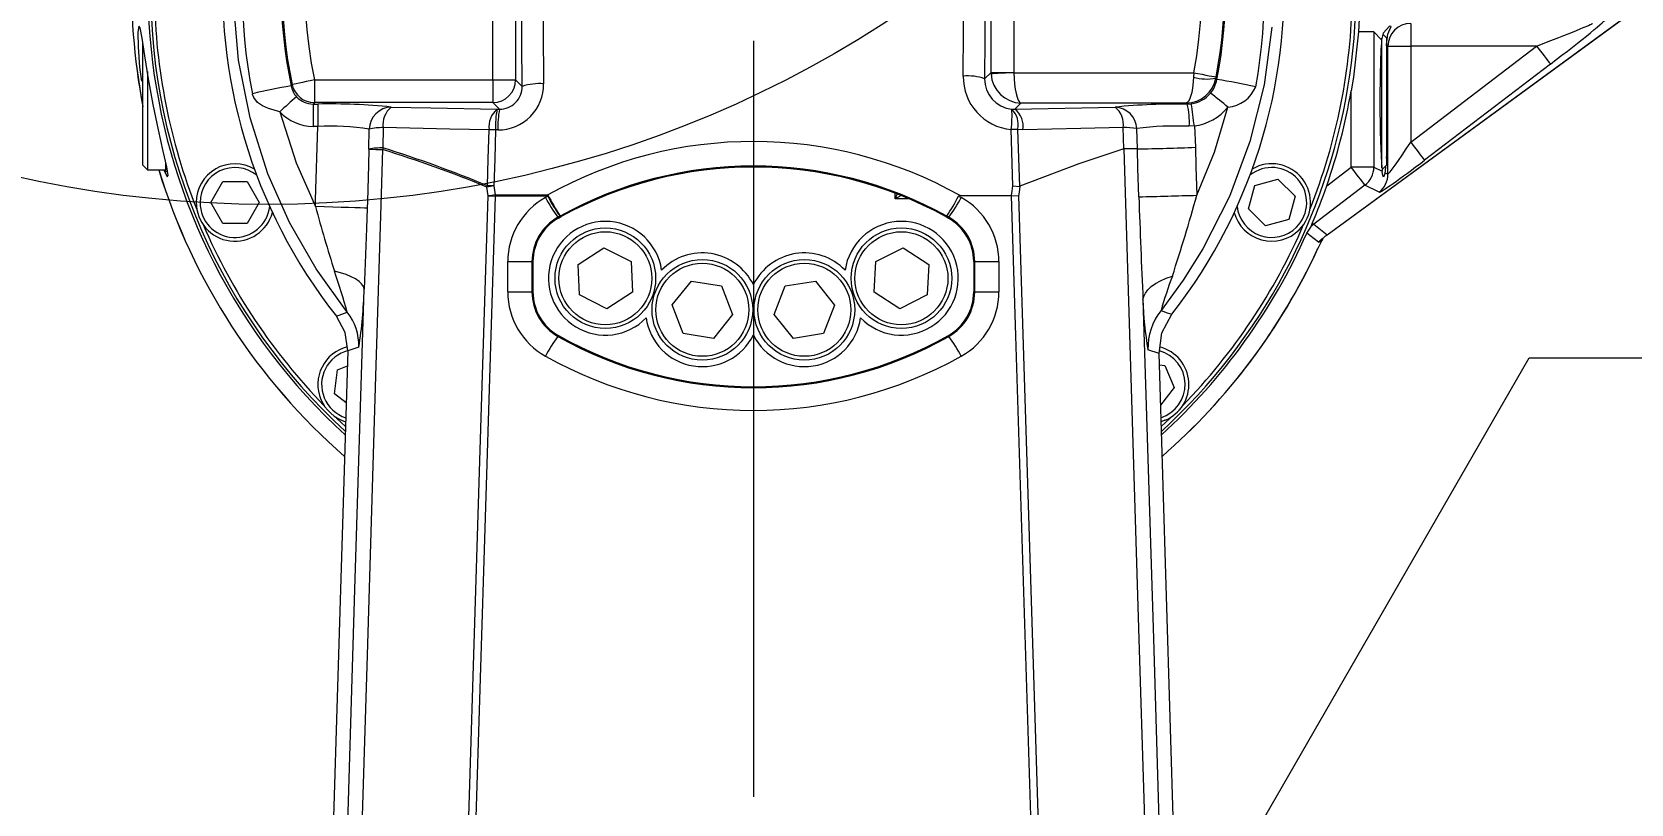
# Model space of a CAD drawing. Header units: millimetres. Extents: x 26 to 585, y 36 to 406.
# Drawn here: x 105.59 to 126.68, y 351.98 to 362.16 of the extents above; entities that cross this region are included whole.
import ezdxf

# ---------------------------------------------------------------- set-up
doc = ezdxf.new("R2010")
doc.units = ezdxf.units.MM
doc.styles.add('SLDTEXTSTYLE0', font='TXT', dxfattribs={"width": 0.605})
doc.dimstyles.new('SLDDIMSTYLE0', dxfattribs={"dimtxt": 3.5, "dimasz": 3.5, "dimexe": 0, "dimexo": 0.0625, "dimgap": 0.875, "dimtad": 1, "dimtoh": 1, "dimlfac": 10, "dimrnd": 1e-09, "dimzin": 12, "dimdsep": 46, "dimtxsty": 'SLDTEXTSTYLE0', "dimsah": 1, "dimcen": 0.09, "dimadec": 0, "dimazin": 0, "dimtfac": 1, "dimtdec": 3, "dimtofl": 0, "dimtmove": 0, "dimatfit": 3, "dimfxl": 1, "dimfrac": 2, "dimtolj": 1, "dimtzin": 12, "dimarcsym": 0})
doc.dimstyles.new('SLDDIMSTYLE4', dxfattribs={"dimtxt": 3.5, "dimasz": 3.5, "dimexe": 0, "dimexo": 0.0625, "dimgap": 0.875, "dimtad": 0, "dimtih": 1, "dimtoh": 1, "dimlfac": 10, "dimrnd": 1e-09, "dimzin": 12, "dimdsep": 46, "dimtxsty": 'SLDTEXTSTYLE0', "dimblk1": 'NONE', "dimsah": 1, "dimcen": 0, "dimadec": 0, "dimazin": 0, "dimtfac": 1, "dimtdec": 3, "dimtmove": 0, "dimatfit": 3, "dimldrblk": 'NONE', "dimfxl": 1, "dimfrac": 2, "dimtolj": 1, "dimtzin": 12, "dimarcsym": 0})

# ---------------------------------------------------------------- blocks, each defined once
blk = doc.blocks.new('*D6')
at = {"color": 7, "linetype": 'Continuous', "lineweight": 0, "transparency": 16777216}
for p, q in [((129.597, 392.296), (46.208, 392.296)), ((47.708, 392.296), (47.708, 258.446)), ((109.367, 258.446), (46.208, 258.446))]:
    blk.add_line(p, q, dxfattribs=at)
for points in [[(47.708, 392.296), (47.17, 388.796), (48.247, 388.796)], [(47.708, 258.446), (48.247, 261.946), (47.17, 261.946)]]:
    blk.add_solid(points, dxfattribs=at)
at = {"color": 7, "linetype": 'Continuous', "lineweight": 0, "transparency": 16777216, "insert": (43.196, 318.019), "char_height": 3.5, "attachment_point": 1, "rotation": 90, "style": 'SLDTEXTSTYLE0'}
blk.add_mtext('1338.5', dxfattribs=at)
blk = doc.blocks.new('*D15')
at = {"color": 7, "linetype": 'Continuous', "lineweight": 0, "transparency": 16777216}
for p, q in [((118.508, 346.006), (125.34, 357.865)), ((125.34, 357.865), (131.34, 357.865)), ((118.208, 345.486), (118.508, 346.006))]:
    blk.add_line(p, q, dxfattribs=at)
blk.add_solid([(118.508, 346.006), (120.722, 348.77), (119.789, 349.308)], dxfattribs=at)
at = {"color": 7, "linetype": 'Continuous', "lineweight": 0, "transparency": 16777216, "char_height": 3.5, "attachment_point": 1, "style": 'SLDTEXTSTYLE0'}
for s, insert in [(' Thru', (143.869, 359.694)), ('8-M', (132.928, 359.694)), ('6', (141.201, 359.694))]:
    blk.add_mtext(s, dxfattribs=dict(at, insert=insert))
blk = doc.blocks.new('_NONE')
blk = doc.blocks.new('SW_CENTERMARKSYMBOL_1')
at = {"color": 0, "linetype": 'Continuous', "lineweight": 0}
blk.add_line((0, -0.7), (0, -10.671), dxfattribs=at)

msp = doc.modelspace()

# ---------------------------------------------------------------- linework, layer by layer
at = {"color": 7, "linetype": 'Continuous', "lineweight": 15}
for p, q in [((122.674141, 359.485779), (129.714234, 364.634977)), ((122.67571, 359.487126), (129.715801, 364.636324)), ((111.67353, 361.530957), (111.67353, 362.74626)), ((111.97312, 362.74626), (111.97312, 361.530957)), ((112.058626, 361.445449), (112.048891, 362.74626)), ((118.16755, 362.74626), (118.158434, 361.54593)), ((118.243321, 361.630819), (118.243321, 362.74626)), ((118.542909, 362.74626), (118.542909, 361.630819)), ((123.104827, 362.51329), (123.086945, 362.16322)), ((123.291675, 362.16322), (123.086945, 362.16322)), ((123.291675, 362.16322), (123.291675, 360.381017)), ((123.393182, 362.061713), (123.291675, 362.16322)), ((123.45822, 362.08627), (123.411738, 362.13275)), ((123.45822, 362.08627), (123.45822, 360.406266)), ((123.77728, 362.27679), (123.77728, 361.977206)), ((107.05822, 360.406266), (107.05822, 362.030075)), ((123.39822, 360.370479), (123.39822, 362.082694)), ((123.477691, 360.289011), (123.477691, 361.977206)), ((123.477691, 361.977206), (123.77728, 361.977206)), ((123.77728, 361.977206), (123.77728, 360.709033)), ((125.438122, 361.977206), (123.77728, 361.977206)), ((123.77728, 360.709033), (125.438122, 361.977206)), ((125.619937, 361.739097), (123.959095, 360.470925)), ((107.11822, 361.643491), (107.11822, 360.346267)), ((109.012629, 361.452196), (109.025902, 361.469398)), ((109.319099, 361.530957), (109.319099, 361.231361)), ((109.319099, 361.530957), (111.67353, 361.530957)), ((111.67353, 361.530957), (111.67353, 361.231361)), ((111.67353, 361.530957), (111.97312, 361.530957)), ((111.97312, 361.530957), (112.058626, 361.445449)), ((118.158434, 361.54593), (118.243321, 361.630819)), ((118.243321, 361.630819), (118.542909, 361.630819)), ((118.543033, 361.625848), (120.916454, 361.625848)), ((120.916454, 361.625848), (120.913742, 361.568878)), ((121.210619, 361.569104), (121.207769, 361.554144)), ((121.207769, 361.554144), (121.221066, 361.536846)), ((122.992086, 360.381017), (122.992086, 361.388085)), ((109.303878, 361.212597), (109.363213, 361.212597)), ((109.303878, 361.212597), (109.303878, 360.917876)), ((111.67353, 361.231361), (109.319099, 361.231361)), ((109.363213, 361.212597), (109.363213, 360.917876)), ((111.760343, 361.144553), (111.67353, 361.231361)), ((111.729378, 361.14466), (111.760343, 361.144553)), ((118.516509, 361.146555), (118.557488, 361.146078)), ((118.637806, 361.226402), (118.557488, 361.146078)), ((118.557488, 361.146078), (119.879126, 361.172686)), ((120.819778, 361.226402), (118.637806, 361.226402)), ((120.831297, 361.212383), (120.88418, 361.216042)), ((109.363213, 360.917876), (109.303878, 360.917876)), ((110.037922, 360.618041), (110.041616, 360.882101)), ((110.226059, 360.901521), (110.223759, 360.634492)), ((111.740165, 360.87198), (111.709015, 360.872088)), ((118.529708, 360.133276), (118.507322, 360.875569)), ((118.593573, 360.876463), (118.616303, 360.126994)), ((118.664103, 360.874436), (118.593573, 360.876463)), ((119.993002, 360.622309), (119.985729, 360.901425)), ((120.172779, 360.620806), (120.164136, 360.888896)), ((120.923852, 360.924087), (120.856565, 360.918949)), ((120.923852, 360.924087), (120.937715, 360.642073)), ((120.172814, 360.620806), (120.172779, 360.620806)), ((120.172814, 360.620795), (120.172814, 360.620806)), ((107.05822, 360.406266), (107.11822, 360.346267)), ((107.35822, 360.321269), (107.35822, 360.431693)), ((123.400434, 360.348485), (123.45822, 360.406266)), ((107.11822, 360.346267), (107.35822, 360.346267)), ((107.35822, 360.321269), (107.382888, 360.321269)), ((107.953969, 359.914408), (108.11274, 360.189412)), ((108.11274, 360.189412), (108.430283, 360.189412)), ((108.430283, 360.189412), (108.589054, 359.914408)), ((121.720392, 360.138939), (122.027115, 360.221134)), ((122.027115, 360.221134), (122.251652, 359.996591)), ((122.670108, 360.13516), (122.992086, 360.381017)), ((123.291675, 360.381017), (122.992086, 360.381017)), ((123.291675, 360.381017), (123.403017, 360.325942)), ((123.441491, 360.306917), (123.477691, 360.289011)), ((111.703379, 359.99764), (111.360618, 348.967073)), ((111.610676, 360.000549), (111.594098, 360.118029)), ((111.610676, 360.000549), (111.703379, 359.99764)), ((111.68673, 360.13324), (111.70341, 360.014329)), ((112.397287, 359.99764), (111.703379, 359.99764)), ((111.70341, 360.014329), (112.397313, 360.014329)), ((112.366966, 359.98076), (112.397287, 359.99764)), ((117.815613, 359.999595), (117.849475, 359.98076)), ((117.834073, 360.005961), (118.511915, 360.005961)), ((118.512798, 360.005937), (118.511915, 360.005961)), ((121.638207, 359.832225), (121.720392, 360.138939)), ((122.251652, 359.996591), (122.169466, 359.689865)), ((123.173901, 360.142908), (122.498647, 359.627304)), ((123.359917, 360.050903), (123.173901, 360.142908)), ((108.11274, 359.639404), (107.953969, 359.914408)), ((108.589054, 359.914408), (108.430283, 359.639404)), ((121.862743, 359.607682), (121.638207, 359.832225)), ((108.430283, 359.639404), (108.11274, 359.639404)), ((112.558467, 359.735439), (112.529952, 359.719465)), ((112.536361, 359.708033), (112.529952, 359.719465)), ((112.536361, 359.708033), (112.572468, 359.728215)), ((117.643973, 359.728215), (117.68008, 359.708033)), ((117.686489, 359.719465), (117.657972, 359.735439)), ((117.68008, 359.708033), (117.686489, 359.719465)), ((122.169466, 359.689865), (121.862743, 359.607682)), ((122.407253, 359.510086), (122.459268, 359.589992)), ((122.459268, 359.589992), (122.460253, 359.592281)), ((122.616235, 359.432075), (122.60282, 359.415875)), ((111.869625, 358.734093), (111.869625, 359.1341)), ((111.869625, 359.1341), (112.188646, 359.1341)), ((112.188646, 359.1341), (112.188646, 358.734093)), ((112.20173, 359.1341), (112.188646, 359.1341)), ((112.20173, 358.734093), (112.20173, 359.1341)), ((112.20173, 359.1341), (112.202142, 359.1341)), ((112.202142, 358.734093), (112.202142, 359.1341)), ((112.796012, 359.098504), (113.135014, 359.318528)), ((113.135014, 359.318528), (113.495062, 359.134958)), ((113.495062, 359.134958), (113.51611, 358.731363)), ((116.700236, 358.731554), (116.721491, 359.135137)), ((116.721491, 359.135137), (117.081634, 359.318517)), ((117.081634, 359.318517), (117.420522, 359.098325)), ((118.014298, 359.1341), (118.014298, 358.734093)), ((118.014299, 359.1341), (118.014709, 359.1341)), ((118.014709, 359.1341), (118.027795, 359.1341)), ((118.014709, 359.1341), (118.014709, 358.734093)), ((118.027795, 359.1341), (118.346816, 359.1341)), ((118.027795, 358.734093), (118.027795, 359.1341)), ((118.346816, 359.1341), (118.346816, 358.734093)), ((112.817059, 358.694909), (112.796012, 359.098504)), ((117.420522, 359.098325), (117.399267, 358.694736)), ((111.869625, 358.734093), (112.188646, 358.734093)), ((112.20173, 358.734093), (112.188646, 358.734093)), ((112.20173, 358.734093), (112.202142, 358.734093)), ((113.51611, 358.731363), (113.177108, 358.511339)), ((114.036399, 358.562527), (114.290817, 358.876548)), ((114.290817, 358.876548), (114.689969, 358.813224)), ((114.689969, 358.813224), (114.834704, 358.435879)), ((115.381702, 358.436088), (115.526632, 358.813355)), ((115.526632, 358.813355), (115.925818, 358.876465)), ((115.925818, 358.876465), (116.180074, 358.562324)), ((117.039124, 358.51135), (116.700236, 358.731554)), ((118.014299, 358.734093), (118.014709, 358.734093)), ((118.014709, 358.734093), (118.027795, 358.734093)), ((118.027795, 358.734093), (118.346816, 358.734093)), ((113.177108, 358.511339), (112.817059, 358.694909)), ((114.181134, 358.185188), (114.036399, 358.562527)), ((116.180074, 358.562324), (116.035143, 358.185057)), ((117.399267, 358.694736), (117.039124, 358.51135)), ((114.834704, 358.435879), (114.580288, 358.121864)), ((115.635958, 358.121941), (115.381702, 358.436088)), ((112.536361, 358.16016), (112.529952, 358.148734)), ((114.580288, 358.121864), (114.181134, 358.185188)), ((116.035143, 358.185057), (115.635958, 358.121941)), ((117.68008, 358.16016), (117.686489, 358.148734)), ((109.759703, 357.959835), (108.111479, 303.959824)), ((109.905131, 358.008049), (109.759703, 357.959835)), ((120.457841, 357.923649), (120.312403, 357.971487)), ((120.753513, 348.236714), (120.457841, 357.923649)), ((109.582259, 357.392154), (109.623707, 357.70698)), ((109.623707, 357.70698), (109.753628, 357.760797)), ((120.462377, 357.775042), (120.534118, 357.765595)), ((120.534118, 357.765595), (120.655636, 357.472227)), ((120.655636, 357.472227), (120.478659, 357.241587)), ((109.738712, 357.272104), (109.582259, 357.392154)), ((120.536361, 357.041571), (120.485314, 357.023529))]:
    msp.add_line(p, q, dxfattribs=at)
at = {"color": 8, "linetype": 'Continuous', "lineweight": 15}
for p, q in [((123.477691, 361.977206), (123.45822, 361.996672)), ((116.97679, 359.964834), (116.97679, 360.031185)), ((116.97679, 359.964834), (117.006057, 360.023365)), ((117.056, 360.004435), (116.97679, 359.964834)), ((117.149771, 359.964834), (116.97679, 359.964834))]:
    msp.add_line(p, q, dxfattribs=at)
at = {"color": 7, "linetype": 'Continuous', "lineweight": 15, "flags": 128}
for points in [[(112.331846, 362.796388), (112.336718, 362.203703), (112.34164, 361.479745)], [(117.875423, 361.581455), (117.879514, 362.176321), (117.884594, 362.796388)], [(109.75248, 358.465807), (109.342597, 359.037731), (108.992104, 359.650049), (108.70646, 360.293124), (108.470873, 361.030016), (108.318509, 361.790881), (108.252166, 362.561271)], [(107.332346, 360.346267), (107.378804, 360.253296), (107.391937, 360.269044), (107.371672, 360.385988), (107.325389, 360.591159), (107.262188, 360.872433), (107.194046, 361.204586), (107.132855, 361.545263), (107.084758, 361.848984), (107.049242, 362.080703), (107.02298, 362.216399), (107.003726, 362.241934), (106.992554, 362.154875), (106.993968, 361.965976), (107.013674, 361.698852), (107.037806, 361.5167)], [(121.945914, 362.227438), (121.84402, 361.464367), (121.656301, 360.716746), (121.385706, 359.992228), (121.037268, 359.304486), (120.775386, 358.888171), (120.484468, 358.491633)], [(123.086945, 362.16322), (123.020769, 361.566625), (122.992086, 361.388085)], [(123.458154, 361.996744), (123.476017, 362.134908), (123.50171, 362.198029), (123.518814, 362.235604), (123.49659, 362.239991), (123.415441, 362.146924), (123.393182, 362.061713)], [(125.438122, 361.977206), (125.472472, 361.932216), (125.505588, 361.888848), (125.536282, 361.84865), (125.563447, 361.813078), (125.586114, 361.783395), (125.603462, 361.760674), (125.614874, 361.745725), (125.619937, 361.739097)], [(109.319099, 361.530957), (109.263706, 361.519323), (109.210304, 361.508117), (109.160808, 361.497722), (109.116998, 361.488531), (109.080447, 361.480854), (109.052468, 361.474977), (109.034066, 361.471114), (109.025902, 361.469398)], [(118.543033, 361.625848), (118.486595, 361.623047), (118.432179, 361.620341), (118.381729, 361.617837), (118.337055, 361.61562), (118.299755, 361.613772), (118.271164, 361.612342), (118.252305, 361.611412), (118.243853, 361.610995)], [(120.913742, 361.568878), (120.90435, 361.456797), (120.889492, 361.367152), (120.86056, 361.273322), (120.841263, 361.241267), (120.820079, 361.226461), (120.819778, 361.226402)], [(120.916454, 361.625848), (120.972029, 361.615131), (121.025608, 361.604796), (121.075268, 361.595211), (121.119221, 361.586736), (121.155893, 361.579666), (121.183964, 361.574242), (121.202428, 361.57069), (121.210619, 361.569104)], [(108.863907, 361.111472), (108.711781, 361.152694), (108.634874, 361.188255), (108.570683, 361.233864), (108.520197, 361.297009), (108.503577, 361.339591), (108.5016, 361.348222)], [(108.863907, 361.111472), (109.079464, 360.439585), (109.332914, 359.86049)], [(109.319099, 361.231361), (109.311181, 361.221609), (109.303878, 361.212597)], [(110.332662, 361.172781), (110.854075, 361.162279), (111.729378, 361.14466)], [(120.831297, 361.212383), (120.829987, 361.21398), (120.819778, 361.226402)], [(120.955519, 360.010228), (121.188002, 360.57807), (121.367718, 361.170445)], [(109.332914, 359.86049), (109.335663, 359.951017), (109.363213, 360.917876)], [(111.622764, 360.872994), (111.104184, 360.88358), (110.226059, 360.901521)], [(111.600374, 360.134766), (111.611203, 360.49026), (111.622764, 360.872994)], [(111.709015, 360.872088), (111.697509, 360.489033), (111.68673, 360.13324)], [(119.985729, 360.901425), (119.42574, 360.889981), (118.664103, 360.874436)], [(110.217329, 360.612092), (110.199315, 360.024426), (110.125776, 357.625554), (110.013517, 353.946022), (109.901253, 350.266264), (109.787375, 346.587167), (109.670279, 342.909596), (109.486816, 337.310151), (109.301114, 331.712595), (109.115228, 326.115219), (108.979189, 321.920315), (108.848106, 317.722777), (108.590032, 309.317056)], [(110.037922, 360.618041), (110.03153, 360.403571), (110.017288, 359.931288), (110.014501, 359.839759)], [(119.992996, 360.622332), (119.398719, 360.425077), (118.623873, 360.128329)], [(119.998781, 360.622893), (119.995884, 360.622809), (119.992989, 360.622714)], [(120.393037, 347.763536), (120.261438, 352.055249), (120.197033, 354.156111), (119.998769, 360.623274)], [(120.191688, 359.988997), (120.180334, 360.367034), (120.172814, 360.620795)], [(120.937715, 360.642073), (120.944768, 360.383628), (120.955519, 360.010228)], [(123.77728, 360.709033), (123.811629, 360.664044), (123.844745, 360.620675), (123.875439, 360.580478), (123.902605, 360.544906), (123.925271, 360.515223), (123.94262, 360.49249), (123.954032, 360.477553), (123.959095, 360.470925)], [(123.173901, 360.142908), (123.168837, 360.149536), (123.157426, 360.164485), (123.140077, 360.187207), (123.117411, 360.21689), (123.090244, 360.252462), (123.059551, 360.292659), (123.026436, 360.336027), (122.992086, 360.381017)], [(123.441491, 360.306917), (123.418289, 360.247336), (123.406459, 360.287998), (123.403017, 360.325942)], [(111.269747, 348.969952), (111.529017, 357.359336), (111.610676, 360.000549)], [(118.511915, 360.005961), (118.51976, 360.063825), (118.529708, 360.133276)], [(118.919718, 346.898679), (118.850973, 349.151651), (118.570262, 358.156631), (118.512798, 360.005937)], [(118.512798, 360.005937), (118.603339, 360.000692), (118.605759, 360.000549)], [(118.529708, 360.133276), (118.532319, 360.133109), (118.616303, 360.126994)], [(118.623873, 360.128329), (118.612454, 360.049436), (118.605759, 360.000549)], [(118.605759, 360.000549), (118.88438, 351.012526), (118.941864, 349.154721), (119.010287, 346.901731)], [(118.616287, 360.127542), (118.620091, 360.127578), (118.623894, 360.127602)], [(110.014501, 359.839759), (109.978508, 359.84088), (109.924367, 359.842537), (109.8536, 359.844706), (109.768196, 359.847305), (109.670555, 359.850273), (109.563423, 359.853516), (109.449811, 359.856949), (109.332914, 359.86049)], [(110.014501, 359.839759), (110.005738, 359.571348), (109.974424, 358.771489)], [(122.460253, 359.592281), (122.468434, 359.611414), (122.479113, 359.636615)], [(122.479113, 359.636615), (122.49834, 359.627447), (122.498647, 359.627304)], [(122.498647, 359.627304), (122.588284, 359.556458), (122.67571, 359.487126)], [(122.616688, 359.438656), (122.615814, 359.437595), (122.617652, 359.438787)], [(109.974424, 358.771489), (109.964562, 358.805976), (109.942228, 358.840213), (109.907828, 358.873592), (109.861984, 358.905516), (109.805525, 358.93539), (109.739474, 358.962689), (109.665027, 358.986912), (109.583533, 359.007619)], [(120.246332, 358.630643), (120.255827, 358.675657), (120.277588, 358.720354), (120.311275, 358.764026), (120.356365, 358.806012), (120.412158, 358.845649), (120.477788, 358.88233), (120.552229, 358.91547), (120.63433, 358.944557)], [(108.405042, 309.334091), (108.662632, 317.729245), (108.793799, 321.932999), (108.929926, 326.134107), (109.115654, 331.73037), (109.301204, 337.326805), (109.484555, 342.925117), (109.610549, 346.885178), (109.73299, 350.846896), (109.853681, 354.809318), (109.974424, 358.771489)], [(120.246332, 358.630643), (120.383229, 354.162405), (120.447592, 352.061508), (120.571295, 348.024128)], [(109.610052, 358.413813), (109.68258, 358.4402), (109.75248, 358.465807)], [(109.759703, 357.959835), (109.724891, 358.200012), (109.610052, 358.413813)], [(120.457841, 357.923649), (120.497044, 358.196364), (120.626568, 358.439545)], [(120.484468, 358.491633), (120.567126, 358.461247), (120.626568, 358.439545)], [(109.599653, 357.083605), (109.6162, 357.067559), (109.729199, 356.960408)], [(120.487241, 356.960408), (120.600241, 357.067559), (120.616787, 357.083605)]]:
    msp.add_lwpolyline(points, dxfattribs=at)
at = {"color": 7, "linetype": 'Continuous', "lineweight": 0}
msp.add_circle((108.707673, 374.888423), 15.000162, dxfattribs=at)
at = {"color": 7, "linetype": 'Continuous', "lineweight": 15}
for centre, radius in [((113.156061, 358.914936), 0.6635), ((117.060379, 358.914936), 0.6635), ((113.156061, 358.914936), 0.6135), ((117.060379, 358.914936), 0.6135), ((114.435552, 358.499204), 0.6635), ((115.780888, 358.499204), 0.6635), ((114.435552, 358.499204), 0.6135), ((115.780888, 358.499204), 0.6135)]:
    msp.add_circle(centre, radius, dxfattribs=at)
for centre, radius, start, end in [((115.10822, 362.746264), 7.95, 312.5988153, 180), ((115.10822, 362.746264), 7, 322.030232, 218.2374406), ((115.10822, 362.746264), 5.915311, 349.081693, 191.8559425), ((115.10822, 362.746264), 7.984278, 146.5429072, 227.6135472), ((114.903857, 362.647364), 6.532739, 141.2513016, 191.4706823), ((115.312593, 362.647292), 6.532776, 349.3535223, 38.7492483), ((115.083398, 362.731271), 6.204053, 142.9719237, 191.8978586), ((115.10822, 362.746264), 6.214899, 143.2200672, 191.8559425), ((115.136477, 362.732019), 6.20086, 348.887097, 37.0416738), ((115.10822, 362.746264), 6.214899, 349.081693, 36.7799328), ((115.10822, 362.746264), 8.201358, 164.2277102, 191.0247303), ((115.10822, 362.746264), 7.95, 180, 227.4011847), ((115.10822, 362.746264), 7.9, 180.7902574, 201.7097426), ((115.10822, 362.746264), 7.9, 338.2902574, 359.2097426), ((123.778235, 361.976246), 0.300545, 90.1819897, 179.8171554), ((109.319852, 361.531877), 0.300517, 191.9996201, 269.8564274), ((111.672564, 361.531917), 0.300558, 270.1842744, 359.8171505), ((111.74136, 361.472306), 0.600327, 269.8860076, 0.7100274), ((112.284179, 360.769051), 0.713013, 85.3775295, 108.4416093), ((118.576364, 361.57315), 0.70099, 179.3212193, 264.3476525), ((117.932779, 360.893301), 0.69054, 70.9265264, 94.7644091), ((118.552002, 361.538588), 0.393637, 178.9313066, 264.8267537), ((120.81283, 361.628155), 0.401813, 270.9907677, 349.3859208), ((121.090749, 362.160049), 0.617102, 253.3313507, 280.9310365), ((120.828202, 361.608213), 0.399294, 320.8492605, 349.7041519), ((120.201028, 354.719101), 6.893629, 77.1606981, 81.4907997), ((110.216236, 354.22869), 7.323094, 99.4599235, 103.5409902), ((113.002044, 356.721622), 6.032823, 130.5031868, 133.3093423), ((109.303209, 361.507031), 0.295708, 190.6866598, 222.0952063), ((109.302944, 361.51033), 0.297735, 222.6004852, 270.1797345), ((111.763871, 361.439349), 0.294818, 269.3144354, 1.1854187), ((120.832218, 361.60988), 0.39725, 277.5159636, 320.2970528), ((117.799515, 356.987933), 5.49777, 49.5316972, 52.6115211), ((121.328672, 361.605279), 0.436584, 275.1311385, 337.8071462), ((115.10822, 362.746264), 8, 340.9503211, 350.2253958), ((109.304063, 361.515039), 0.597163, 222.5168628, 269.9821843), ((109.531077, 353.477684), 7.736734, 84.0530466, 91.2432489), ((110.341162, 360.873225), 0.299677, 91.6252912, 178.3026468), ((110.518319, 360.943242), 0.295223, 128.9668856, 188.1243988), ((111.915396, 360.914904), 0.295618, 128.9947309, 188.1504069), ((112.81817, 360.926269), 1.110478, 168.658078, 182.7966326), ((112.859409, 360.926159), 1.120554, 168.7612564, 182.7713306), ((117.238596, 361.054228), 1.281243, 351.984431, 4.1323508), ((118.309982, 360.941587), 0.290973, 347.066673, 44.7829495), ((118.371499, 360.916337), 0.295589, 351.8506029, 51.0076796), ((120.725409, 352.312926), 8.900087, 89.3183121, 95.4563284), ((119.693469, 360.943147), 0.295223, 351.8756012, 51.0331144), ((119.866775, 360.875269), 0.297673, 2.6238562, 87.6220088), ((119.862647, 360.981166), 0.995864, 356.4180677, 13.4252568), ((82.663819, 355.873732), 38.591919, 7.5196148, 7.9570533), ((120.83103, 361.614362), 0.696488, 277.6586783, 320.4043665), ((109.520324, 357.446964), 3.474466, 81.3710296, 92.5917304), ((110.216675, 360.105026), 0.79655, 89.3249815, 102.6955845), ((111.632633, 357.706562), 3.166447, 88.6177724, 90.1785874), ((118.583033, 357.732477), 3.144003, 89.8079242, 91.3798798), ((120.006352, 359.918602), 0.983039, 80.7637282, 91.2021057), ((120.678677, 357.025583), 3.897428, 87.3839836, 97.5863789), ((110.206759, 359.768648), 0.866011, 88.8752025, 101.2424007), ((111.256709, 394.668177), 34.071942, 267.9500346, 268.251895), ((110.990538, 360.402262), 0.801175, 163.1503279, 164.8169669), ((105.539574, 345.411633), 15.903942, 67.6233669, 72.8948937), ((105.524785, 345.544056), 15.805114, 67.3930993, 72.704062), ((115.108211, 355.149605), 5.569067, 60.6945975, 119.1290185), ((120.058021, 358.665019), 1.959151, 86.6419742, 91.7331123), ((119.600818, 394.95968), 34.343637, 270.9543103, 272.2309197), ((108.271512, 359.914407), 0.511, 59.7360164, 180), ((121.944929, 359.914407), 0.511, 315, 120.2639836), ((115.10822, 362.746264), 8.201358, 197.015743, 228.9028048), ((115.10822, 355.130777), 5.263473, 61.0252587, 118.9747413), ((115.10822, 355.12978), 5.251252, 61.125984, 118.874016), ((122.991244, 360.381436), 0.300432, 307.4437574, 359.9200105), ((123.177273, 360.289424), 0.300418, 307.4424427, 359.9213253), ((112.407389, 359.822627), 0.865277, 158.8543741, 160.0380077), ((112.270139, 356.290776), 3.886502, 98.6333996, 100.0173204), ((111.559954, 355.402847), 4.732092, 88.4648251, 89.5105937), ((112.288266, 355.759722), 4.294617, 97.8270552, 99.0778633), ((116.051549, 359.997832), 4.34817, 179.7826129, 180.0025281), ((112.841321, 359.132714), 0.971696, 119.2204532, 179.9182872), ((114.000738, 360.818366), 1.835972, 207.1434116, 216.7653236), ((117.483028, 359.998265), 5.085741, 179.8190226, 180.0070439), ((114.048121, 360.831799), 1.849614, 206.8072598, 216.3524262), ((116.377594, 362.128299), 4.506829, 207.9732453, 212.0690487), ((116.008405, 360.898971), 2.018633, 324.8025533, 333.5422913), ((116.215625, 360.818414), 1.836063, 323.2349151, 332.8563497), ((117.830357, 359.986787), 0.01953, 79.0328453, 139.0206474), ((117.376217, 359.133358), 0.970599, 0.0437705, 60.8174891), ((115.9343, 526.907107), 166.972395, 271.46106096, 271.72326722), ((277.765112, 365.647606), 157.674994, 182.05666102, 182.55065911), ((99.257968, 365.968534), 22.500781, 341.8101912, 344.6446689), ((115.111316, 362.745097), 7.996693, 337.1250576, 340.9509713), ((108.271512, 359.914407), 0.511, 180, 345.2639836), ((133.742106, 366.569952), 25.314532, 195.3695618, 197.3816323), ((121.944929, 359.914407), 0.511, 194.7360164, 315), ((115.10822, 362.746264), 7.9, 203.2902574, 224.2097426), ((112.861119, 359.134188), 0.672473, 119.5024531, 180.0075281), ((112.861132, 359.134156), 0.659402, 119.5065949, 180.0048777), ((113.156061, 358.914936), 0.75, 8.2476433, 315.7523567), ((117.060379, 358.914936), 0.75, 224.2476433, 171.7523567), ((117.355339, 359.134176), 0.65937, 359.9934031, 60.4949022), ((117.355267, 359.134156), 0.672529, 359.9952163, 60.4948025), ((115.10822, 362.746264), 7.9, 315.7902574, 336.7097426), ((122.681568, 359.388223), 0.301032, 127.4195503, 137.3232095), ((115.10822, 362.746264), 7.984278, 312.3864528, 336.0889326), ((86.579091, 313.268376), 58.497461, 52.0398319, 52.23140985), ((129.139873, 356.083794), 7.332723, 152.8306726, 154.0615251), ((123.216832, 358.736045), 0.925708, 125.7711424, 135.051572), ((130.404998, 350.656564), 11.738452, 131.5637985, 131.9262972), ((122.5373, 359.474515), 0.087929, 286.0896105, 318.1714595), ((123.152491, 358.828042), 0.813436, 126.1726327, 129.3434278), ((122.666738, 359.49599), 0.012612, 305.9435536, 315.3485953), ((114.435552, 358.499204), 0.75, 26.2476433, 135.7523567), ((115.780888, 358.499204), 0.75, 44.2476433, 153.7523567), ((115.10822, 362.746264), 8.201358, 311.0971952, 335.127844), ((121.800323, 359.672101), 0.837179, 332.9339512, 334.8988557), ((98.705564, 355.318419), 11.486532, 15.9028346, 18.7340679), ((126.250913, 356.834899), 5.999722, 159.4131993, 163.9703239), ((104.533168, 358.880493), 5.442347, 350.7753112, 358.8523577), ((112.840243, 358.73484), 0.970618, 180.0440737, 240.8168336), ((112.861136, 358.73402), 0.67249, 179.9937967, 240.4967299), ((112.86103, 358.733977), 0.6593, 179.9899492, 240.4985781), ((117.355329, 358.734023), 0.659381, 299.505652, 0.0060427), ((117.355387, 358.733973), 0.672408, 299.4992157, 0.0102578), ((117.375094, 358.735488), 0.971723, 299.2213748, 359.917718), ((124.786507, 358.752837), 4.541819, 181.541679, 189.9061299), ((109.204429, 358.028713), 0.701007, 358.3108127, 38.5738002), ((114.435552, 358.499204), 0.75, 188.2476433, 333.7523567), ((115.780888, 358.499204), 0.75, 206.2476433, 351.7523567), ((121.113226, 357.995106), 0.801171, 141.702028, 181.6893553), ((114.001664, 357.049294), 1.837036, 143.2384849, 152.8551274), ((115.10822, 362.716356), 5.245059, 240.5567451, 299.4432549), ((115.10822, 362.716375), 5.231975, 240.556458, 299.443542), ((116.2147, 357.049246), 1.837127, 27.1451109, 36.7612767), ((109.87563, 357.513674), 0.511, 103.9867488, 202.5), ((115.10822, 362.778451), 5.606835, 240.7308415, 299.2691585), ((120.34081, 357.513674), 0.511, 292.5, 75.2156258), ((109.87563, 357.513674), 0.511, 202.5, 253.5733302)]:
    msp.add_arc(centre, radius, start, end, dxfattribs=at)
at = {"color": 8, "linetype": 'Continuous', "lineweight": 15}
for centre, radius, start, end in [((115.10822, 362.746264), 8.200947, 164.2277102, 191.0099772), ((115.10822, 362.746264), 8.200947, 197.0166221, 228.9004496), ((108.271512, 359.914407), 0.461, 51.4103959, 180), ((121.944929, 359.914407), 0.461, 315, 128.5896041), ((108.271512, 359.914407), 0.461, 180, 353.5896041), ((121.944929, 359.914407), 0.461, 186.4103959, 315), ((122.691948, 359.377181), 0.097165, 135.3628755, 156.5326094), ((115.10822, 362.746264), 8.200947, 311.0995504, 335.0830215), ((109.87563, 357.513674), 0.461, 104.1326728, 202.5), ((120.34081, 357.513674), 0.461, 288.0607794, 74.6232425), ((109.87563, 357.513674), 0.461, 202.5, 251.9392206)]:
    msp.add_arc(centre, radius, start, end, dxfattribs=at)
at = {"color": 7, "linetype": 'Continuous', "lineweight": 15}
for centre, major_axis, ratio, start_param, end_param in [((125.568124, 361.739093), (0.787257, 0.599479), 0.031750167, 4.754060251, 6.2724967), ((125.386309, 361.977204), (0.787459, 0.299504), 0.02189937, 4.769903558, 6.288340008), ((123.423517, 361.246264), (0, 1), 0.052407779, 0.617291587, 2.739696196), ((123.423517, 361.246264), (0, 1), 0.052407779, 5.048203373, 5.561173965), ((118.643047, 361.631091), (0.282843, -0.282843), 0.99863422, 3.928360345, 3.977981167), ((118.637806, 361.62585), (-0.170201, 0.362974), 0.980479679, 1.177064297, 2.695500746), ((118.643047, 361.631091), (-0.070905, -0.070905), 0.997264689, 5.499156672, 5.548777493), ((118.637806, 361.62585), (-0.005262, 0.399998), 0.236894307, 1.567679867, 3.086116317), ((123.423517, 361.246264), (0, 1), 0.052407779, 3.865304223, 4.377306201), ((123.77728, 360.748594), (0.299452, 0.459697), 0.039432904, 3.133491763, 4.651928213), ((123.959095, 360.510483), (0.599696, 0.459171), 0.041611137, 3.162102774, 4.680539223), ((123.423517, 361.246264), (0, 1), 0.052407779, 3.491657065, 3.70239431)]:
    msp.add_ellipse(centre, major_axis=major_axis, ratio=ratio, start_param=start_param, end_param=end_param, dxfattribs=at)

# ---------------------------------------------------------------- block references
at = {"color": 7, "linetype": 'Continuous', "lineweight": 0}
msp.add_blockref('SW_CENTERMARKSYMBOL_1', (115.10822, 362.746264), dxfattribs=at)

# ---------------------------------------------------------------- dimensions: what is measured, and where the dimension line sits
dim = msp.add_linear_dim(base=(47.70822, 258.446264), p1=(129.597399, 392.296264), p2=(109.367191, 258.446264), angle=90, dimstyle='SLDDIMSTYLE0', dxfattribs=at)
dim.commit()
dim.dimension.update_dxf_attribs({"geometry": '*D6', "text_midpoint": (47.70822, 325.371264), "dimtype": 160})
dim = msp.add_diameter_dim_2p(p1=(118.208456, 345.486321), p2=(118.507985, 346.006208), text='8-M<> Thru', dimstyle='SLDDIMSTYLE4', override={"dimpost": '<>'}, dxfattribs=at)
dim.commit()
dim.dimension.update_dxf_attribs({"geometry": '*D15', "text_midpoint": (144.00337, 357.865043), "dimtype": 163})

doc.saveas('drawing.dxf')
